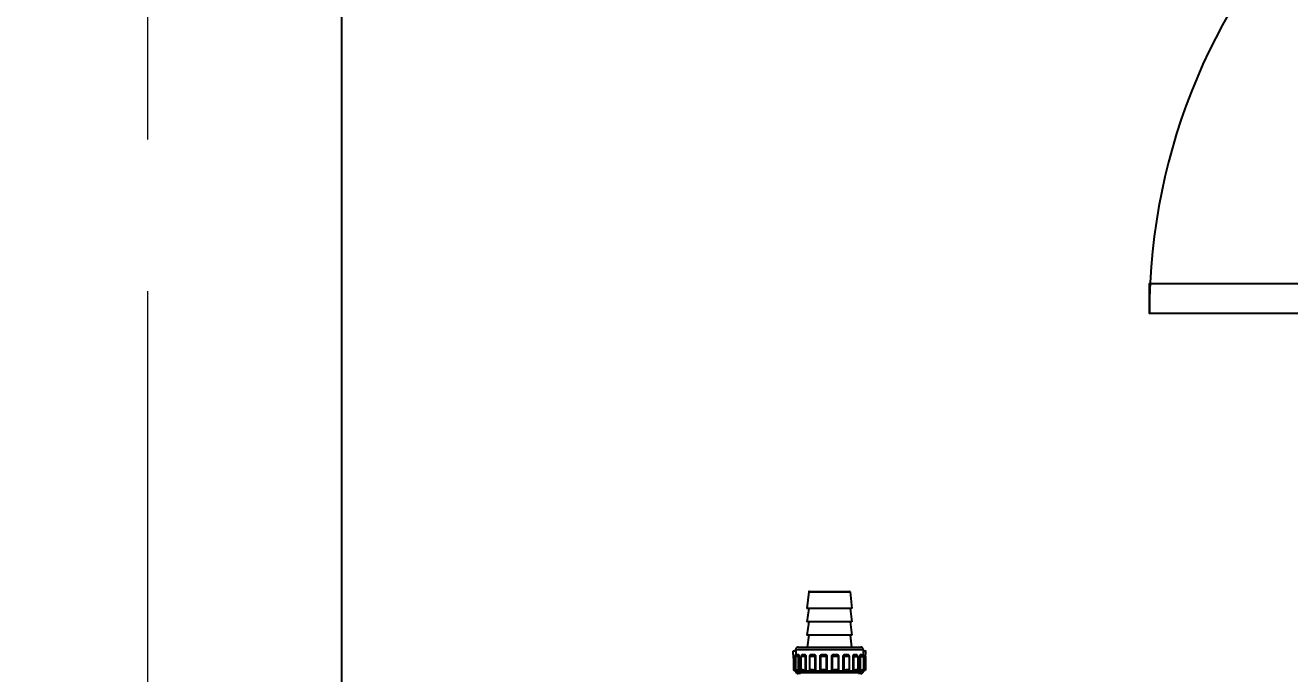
# Model space of a CAD drawing. Header units: millimetres. Extents: x 0 to 8967983, y -224399 to 13801.
# Drawn here: x 53392 to 55476, y -198050 to -196980 of the extents above; entities that cross this region are included whole.
import ezdxf
from ezdxf import colors
from ezdxf.entities.mleader import LeaderData, LeaderLine
from ezdxf.math import Vec2, Vec3

# ---------------------------------------------------------------- set-up
doc = ezdxf.new("R2010")
doc.units = ezdxf.units.MM
doc.header["$LTSCALE"] = 10
doc.linetypes.add('CENTER', pattern=[2, 1.25, -0.25, 0.25, -0.25])
doc.layers.add('013', color=7, linetype='Continuous', lineweight=13)
doc.layers.add('АР_Оси', color=142, linetype='Continuous', lineweight=9)
doc.layers.add('Архитектура', color=251, linetype='Continuous')
doc.layers.get('0').off()
doc.layers.get('0').freeze()
doc.styles.add('ISOCPEUR', font='isocpeur.TTF', dxfattribs={"width": 0.7})
doc.styles.add('ГОСТ 2.304', font='isocpeur.TTF', dxfattribs={"width": 0.7})
doc.dimstyles.new('СПДС', dxfattribs={"dimscale": 100, "dimtxt": 2.5, "dimasz": 1, "dimexe": 1.5, "dimexo": 0, "dimgap": 1, "dimtad": 1, "dimdec": 0, "dimrnd": 5, "dimtxsty": 'ГОСТ 2.304', "dimblk": 'OBLIQUE', "dimcen": 2.5, "dimdle": 1, "dimadec": 0, "dimazin": 2, "dimtfac": 0.75, "dimtdec": 0, "dimtmove": 1, "dimatfit": 3, "dimfxl": 1, "dimtolj": 1, "dimarcsym": 1})

# ---------------------------------------------------------------- blocks, each defined once
blk = doc.blocks.new('_DOTSMALL')
at = {"color": 0, "linetype": 'ByBlock', "const_width": 0.5}
blk.add_lwpolyline([(-0.0625, 0, 1), (0.0625, 0, 1)], format="xyb", close=True, dxfattribs=at)
blk = doc.blocks.new('Поливочный кран1.')
at = {"linetype": 'Continuous'}
for p, q in [((-59.5, -244.5), (-55.1, -241.9)), ((-59.5, -266.7), (-59.5, -244.5)), ((-56.3, -266.7), (-56.3, -244.3)), ((-56.1, -244), (-56.1, -242.7)), ((-55.8, -242.2), (-55.8, -242.4)), ((-55.8, -242.2), (-55.5, -242.2)), ((-55.3, -243.3), (-55.3, -242.3)), ((-55.3, -242.3), (-54.1, -242.3)), ((-55.1, -241.9), (54.9, -241.9)), ((-54.1, -242.3), (-54.1, -242.4)), ((-54.1, -242.3), (-54.1, -242.3)), ((-52.9, -241.9), (-49.9, -240.2)), ((-51.8, -238.3), (-47.9, -238.3)), ((-50.9, -266.7), (-50.9, -242.7)), ((49.7, -240.2), (-49.9, -240.2)), ((-49.9, -266.7), (-49.9, -242.3)), ((-49.9, -242.3), (-46.3, -242.3)), ((-46.9, -266.7), (-46.9, -243.8)), ((-46.3, -242.3), (-46.3, -242.7)), ((-39.6, -266.7), (-39.6, -242.7)), ((-38.4, -266.7), (-38.4, -242.3)), ((-38.4, -242.3), (-33, -242.3)), ((-33, -242.3), (-33, -266.7)), ((-32.5, -242.6), (-32.6, -243)), ((-32.6, -266.7), (-32.6, -243)), ((-23.6, -266.7), (-23.6, -242.7)), ((-22.4, -266.7), (-22.4, -242.3)), ((-22.4, -242.3), (-15.7, -242.3)), ((-15.7, -242.3), (-15.7, -266.7)), ((-14.9, -242.7), (-14.9, -266.7)), ((-4.7, -266.7), (-4.7, -242.7)), ((-3.6, -266.7), (-3.6, -242.3)), ((-3.6, -242.3), (3.5, -242.3)), ((3.5, -242.3), (3.5, -266.7)), ((4.6, -242.7), (4.6, -266.7)), ((14.8, -266.7), (14.8, -242.7)), ((15.6, -266.7), (15.6, -242.3)), ((15.6, -242.3), (22.2, -242.3)), ((22.2, -242.3), (22.2, -266.7)), ((23.5, -242.7), (23.5, -266.7)), ((32.4, -242.6), (32.5, -243)), ((32.5, -266.7), (32.5, -243)), ((32.9, -266.7), (32.9, -242.3)), ((32.9, -242.3), (38.3, -242.3)), ((38.3, -242.3), (38.3, -266.7)), ((39.5, -242.7), (39.5, -266.7)), ((46.2, -242.7), (46.2, -242.3)), ((46.2, -242.3), (49.8, -242.3)), ((46.8, -266.7), (46.8, -243.8)), ((47.8, -238.3), (51.7, -238.3)), ((52.8, -241.9), (49.7, -240.2)), ((49.8, -242.3), (49.8, -266.7)), ((50.8, -242.7), (50.8, -266.7)), ((54, -242.3), (53.9, -242.3)), ((54, -242.4), (54, -242.3)), ((54, -242.3), (55.2, -242.3)), ((59.4, -244.5), (54.9, -241.9)), ((55.2, -242.3), (55.2, -243.3)), ((55.4, -242.2), (55.7, -242.2)), ((55.7, -242.2), (55.7, -242.4)), ((55.9, -242.7), (55.9, -244)), ((56.1, -266.7), (56.1, -244.3)), ((59.4, -266.7), (59.4, -244.5)), ((-59.5, -263.8), (-59.9, -275.1)), ((-49.9, -266.7), (-59.5, -266.7)), ((-56.8, -268), (-58.3, -268)), ((-55.7, -277.9), (-55.7, -269.1)), ((-55.7, -269.1), (-55.6, -269.1)), ((-52.2, -268), (-55.1, -268)), ((-53.3, -269.1), (-51.1, -269.1)), ((-38.4, -266.7), (-46.9, -266.7)), ((-41.3, -268), (-45.7, -268)), ((-44.7, -269.1), (-40.5, -269.1)), ((-33, -266.7), (-22.4, -266.7)), ((-31.9, -267.8), (-31.9, -267.8)), ((-25.5, -268), (-31.3, -268)), ((-30.7, -269.1), (-25, -269.1)), ((-15.7, -266.7), (-3.6, -266.7)), ((-6.6, -268), (-13.2, -268)), ((-12.9, -269.1), (-6.5, -269.1)), ((3.5, -266.7), (15.6, -266.7)), ((6.3, -269.1), (12.8, -269.1)), ((13.1, -268), (6.5, -268)), ((22.2, -266.7), (32.9, -266.7)), ((24.8, -269.1), (30.5, -269.1)), ((31.2, -268), (25.4, -268)), ((31.8, -267.8), (31.8, -267.8)), ((38.3, -266.7), (46.8, -266.7)), ((40.3, -269.1), (44.6, -269.1)), ((45.6, -268), (41.2, -268)), ((49.8, -266.7), (59.4, -266.7)), ((51, -269.1), (53.2, -269.1)), ((54.9, -268), (52.1, -268)), ((55.4, -269.1), (55.5, -269.1)), ((55.5, -277.9), (55.5, -269.1)), ((58.2, -268), (56.6, -268)), ((59.4, -263.8), (59.8, -275.1)), ((-57, -276), (-57, -276.1)), ((-56.8, -276.1), (-57, -276.1)), ((-56.1, -276.3), (-57, -276.1)), ((-55.7, -276.3), (-56.1, -276.3)), ((55.5, -277.9), (-55.7, -277.9)), ((51.5, -281.9), (-51.7, -281.9)), ((-34.1, -301.9), (-36.5, -281.9)), ((33.9, -301.9), (36.4, -281.9)), ((55.9, -276.3), (55.5, -276.3)), ((55.9, -276.3), (56.9, -276.1)), ((56.9, -276.1), (56.6, -276.1)), ((56.9, -276), (56.9, -276.1)), ((-34.1, -323.9), (-37.1, -301.9)), ((-37.1, -301.9), (36.9, -301.9)), ((33.9, -323.9), (36.9, -301.9)), ((-34.1, -345.9), (-37.1, -323.9)), ((-37.1, -323.9), (36.9, -323.9)), ((33.9, -345.9), (36.9, -323.9)), ((-34.2, -372.9), (-37.1, -345.9)), ((-37.1, -345.9), (36.9, -345.9)), ((34.1, -372.9), (36.9, -345.9)), ((34.1, -372.9), (-34.2, -372.9)), ((32.9, -373.9), (-33, -373.9))]:
    blk.add_line(p, q, dxfattribs=at)
for points in [[(-54.5, -268), (-54.4, -268), (-54.1, -268), (-54, -268.1), (-53.9, -268.2), (-53.9, -268.3)], [(53.8, -268.2), (53.7, -268.2), (53.7, -268.2), (53.8, -268.1), (54, -268), (54.3, -268), (54.4, -268)]]:
    blk.add_lwpolyline(points, dxfattribs=at)
for centre, radius, start, end in [((-51.8, -242.3), 4, 90, 178), ((-52.9, -235), 6, 300, 330.0886), ((52.7, -235), 6, 209.9114, 240), ((51.7, -242.3), 4, 2, 90), ((-58.3, -266.7), 1.2, 180, 270), ((-56.9, -269.1), 1.2, 0, 90), ((-56.8, -269.1), 1.2, 359.9465, 89.9464), ((-55.1, -266.7), 1.2, 180, 270), ((-49.8, -267.3), 4.27, 191.2609, 192.9948), ((-50.3, -267.4), 3.78, 193.029, 193.558), ((-45.7, -266.7), 1.2, 180, 270), ((-31.4, -266.7), 1.2, 179.9975, 242.6515), ((31.3, -266.7), 1.2, 297.4197, 0), ((45.5, -268.7), 0.761, 90.1554, 93.5762), ((45.6, -266.7), 1.2, 270, 0), ((54.9, -266.7), 1.2, 270, 0), ((56.6, -269.1), 1.2, 90.0536, 180.0535), ((56.7, -269.1), 1.2, 90, 180), ((58.2, -266.7), 1.2, 270, 0), ((-51.7, -277.9), 4, 180, 270), ((51.5, -277.9), 4, 270, 0), ((-33, -372.7), 1.2, 186.1155, 270), ((32.9, -372.7), 1.2, 270, 353.8845)]:
    blk.add_arc(centre, radius, start, end, dxfattribs=at)
for points, knots in [([(-59.5, -244.5), (-59.5, -244.5), (-59.5, -244.5), (-59.4, -244.5), (-59.4, -244.4), (-59.2, -244.4), (-59.1, -244.3), (-58.9, -244.2), (-58.5, -244), (-58, -243.7), (-57.4, -243.4), (-56.7, -243), (-56.3, -242.8), (-56.1, -242.7)], [0, 0, 0, 0, 0.004823, 0.019188, 0.042898, 0.075729, 0.117286, 0.167108, 0.289566, 0.438599, 0.609644, 0.798298, 1, 1, 1, 1]), ([(-54.4, -242.7), (-54.7, -242.8), (-55.2, -243.2), (-55.7, -243.6), (-56, -243.9), (-56.1, -244), (-56.2, -244.2), (-56.3, -244.3), (-56.3, -244.3)], [0, 0, 0, 0, 0.365181, 0.662189, 0.780207, 0.875854, 0.948535, 1, 1, 1, 1]), ([(-56.3, -244.3), (-56.3, -244.4), (-56.2, -244.4), (-56.1, -244.5), (-56, -244.5), (-55.8, -244.5), (-55.6, -244.5), (-55.3, -244.4), (-55, -244.3), (-54.5, -244.2), (-53.7, -243.9), (-52.8, -243.6), (-51.9, -243.1), (-51.2, -242.8), (-50.9, -242.7)], [0, 0, 0, 0, 0.015376, 0.032589, 0.056496, 0.088942, 0.130382, 0.180579, 0.239047, 0.305041, 0.456195, 0.626859, 0.810253, 1, 1, 1, 1]), ([(-55.3, -242.3), (-55.3, -242.3), (-55.4, -242.3), (-55.4, -242.3), (-55.5, -242.4), (-55.6, -242.4), (-55.7, -242.5), (-55.8, -242.5), (-56, -242.6), (-56.1, -242.7)], [0, 0, 0, 0, 0.037762, 0.106407, 0.203988, 0.327059, 0.47192, 0.634849, 1, 1, 1, 1]), ([(-54.2, -242.5), (-54.2, -242.5), (-54.3, -242.6), (-54.4, -242.6), (-54.4, -242.7)], [0, 0, 0, 0, 0.225052, 1, 1, 1, 1]), ([(-54.1, -242.4), (-54.1, -242.4), (-54.2, -242.4), (-54.2, -242.5), (-54.2, -242.5)], [0, 0, 0, 0, 0.205735, 1, 1, 1, 1]), ([(-54.1, -242.3), (-54.1, -242.3), (-54.1, -242.4), (-54.1, -242.4), (-54.1, -242.4)], [0, 0, 0, 0, 0.373212, 1, 1, 1, 1]), ([(-49.9, -242.3), (-49.9, -242.3), (-50.1, -242.3), (-50.3, -242.4), (-50.6, -242.5), (-50.8, -242.6), (-50.9, -242.7)], [0, 0, 0, 0, 0.174203, 0.413963, 0.696673, 1, 1, 1, 1]), ([(-46.3, -242.7), (-46.4, -242.8), (-46.5, -243), (-46.7, -243.3), (-46.9, -243.6), (-46.9, -243.7), (-46.9, -243.8)], [0, 0, 0, 0, 0.311958, 0.582075, 0.809832, 1, 1, 1, 1]), ([(-46.9, -243.8), (-46.9, -243.9), (-46.9, -244), (-46.8, -244.2), (-46.6, -244.4), (-46.3, -244.5), (-45.9, -244.5), (-45.5, -244.5), (-45, -244.5), (-44.3, -244.4), (-43.3, -244.2), (-42.1, -243.8), (-40.8, -243.3), (-40, -242.9), (-39.6, -242.7)], [0, 0, 0, 0, 0.026388, 0.052621, 0.082512, 0.118805, 0.162929, 0.21523, 0.27544, 0.342764, 0.494369, 0.66039, 0.831496, 1, 1, 1, 1]), ([(-46.3, -242.3), (-46.3, -242.3), (-46.3, -242.3), (-46.2, -242.3), (-46.2, -242.4), (-46.1, -242.4), (-46.1, -242.4)], [0, 0, 0, 0, 0.338666, 0.598343, 0.802564, 1, 1, 1, 1]), ([(-46.1, -242.4), (-46.1, -242.5), (-46.2, -242.5), (-46.2, -242.6), (-46.3, -242.7)], [0, 0, 0, 0, 0.411401, 1, 1, 1, 1]), ([(-38.4, -242.3), (-38.5, -242.3), (-38.7, -242.3), (-39.1, -242.4), (-39.4, -242.6), (-39.6, -242.7)], [0, 0, 0, 0, 0.217505, 0.469775, 1, 1, 1, 1]), ([(-33, -242.3), (-32.9, -242.3), (-32.8, -242.3), (-32.7, -242.4), (-32.6, -242.5), (-32.5, -242.5), (-32.5, -242.6)], [0, 0, 0, 0, 0.338605, 0.60334, 0.810323, 1, 1, 1, 1]), ([(-32.6, -243), (-32.6, -243.1), (-32.6, -243.4), (-32.4, -243.7), (-32.1, -244), (-31.8, -244.2), (-31.3, -244.4), (-30.7, -244.5), (-30.1, -244.5), (-29.1, -244.5), (-27.9, -244.4), (-26.3, -244), (-24.9, -243.4), (-24, -242.9), (-23.6, -242.7)], [0, 0, 0, 0, 0.033659, 0.067394, 0.104034, 0.145997, 0.194811, 0.251089, 0.314672, 0.384696, 0.538417, 0.699526, 0.856126, 1, 1, 1, 1]), ([(-22.4, -242.3), (-22.6, -242.3), (-23, -242.4), (-23.4, -242.5), (-23.6, -242.7)], [0, 0, 0, 0, 0.513365, 1, 1, 1, 1]), ([(-15.7, -242.3), (-15.6, -242.3), (-15.4, -242.3), (-15.2, -242.4), (-15, -242.5), (-14.9, -242.6), (-14.9, -242.7)], [0, 0, 0, 0, 0.320334, 0.530672, 0.711944, 1, 1, 1, 1]), ([(-14.9, -242.7), (-14.8, -242.8), (-14.7, -243.1), (-14.3, -243.4), (-13.9, -243.7), (-13.1, -244.1), (-11.9, -244.4), (-10.4, -244.6), (-8.7, -244.4), (-7.1, -244.1), (-5.7, -243.5), (-5, -242.9), (-4.7, -242.7)], [0, 0, 0, 0, 0.039253, 0.0822, 0.13014, 0.183946, 0.309599, 0.455055, 0.608625, 0.756472, 0.88836, 1, 1, 1, 1]), ([(-3.6, -242.3), (-3.8, -242.3), (-4.2, -242.4), (-4.6, -242.5), (-4.7, -242.7)], [0, 0, 0, 0, 0.554873, 1, 1, 1, 1]), ([(3.5, -242.3), (3.7, -242.3), (4.1, -242.4), (4.4, -242.5), (4.6, -242.7)], [0, 0, 0, 0, 0.554873, 1, 1, 1, 1]), ([(4.6, -242.7), (4.9, -242.9), (5.6, -243.5), (7, -244.1), (8.6, -244.4), (10.2, -244.6), (11.8, -244.4), (13, -244.1), (13.8, -243.7), (14.2, -243.4), (14.5, -243.1), (14.7, -242.8), (14.8, -242.7)], [0, 0, 0, 0, 0.111651, 0.24357, 0.391454, 0.545035, 0.690472, 0.816088, 0.869881, 0.917809, 0.960748, 1, 1, 1, 1]), ([(15.6, -242.3), (15.5, -242.3), (15.3, -242.3), (15.1, -242.4), (14.9, -242.5), (14.8, -242.6), (14.8, -242.7)], [0, 0, 0, 0, 0.320334, 0.530672, 0.711944, 1, 1, 1, 1]), ([(22.2, -242.3), (22.5, -242.3), (22.9, -242.4), (23.3, -242.5), (23.5, -242.7)], [0, 0, 0, 0, 0.513365, 1, 1, 1, 1]), ([(23.5, -242.7), (23.9, -242.9), (24.7, -243.4), (26.2, -244), (27.7, -244.4), (29, -244.5), (30, -244.5), (30.6, -244.5), (31.2, -244.4), (31.6, -244.2), (32, -244), (32.3, -243.7), (32.4, -243.4), (32.5, -243.1), (32.5, -243)], [0, 0, 0, 0, 0.143868, 0.300478, 0.461602, 0.615325, 0.685351, 0.748929, 0.805205, 0.854022, 0.895983, 0.932627, 0.966355, 1, 1, 1, 1]), ([(32.9, -242.3), (32.8, -242.3), (32.7, -242.3), (32.5, -242.4), (32.4, -242.5), (32.4, -242.5), (32.4, -242.6)], [0, 0, 0, 0, 0.338605, 0.60334, 0.810323, 1, 1, 1, 1]), ([(38.3, -242.3), (38.4, -242.3), (38.6, -242.3), (39, -242.4), (39.3, -242.6), (39.5, -242.7)], [0, 0, 0, 0, 0.217505, 0.469775, 1, 1, 1, 1]), ([(39.5, -242.7), (39.9, -242.9), (40.7, -243.3), (42, -243.8), (43.2, -244.2), (44.3, -244.4), (45.2, -244.5), (45.8, -244.5), (46.2, -244.5), (46.4, -244.4), (46.6, -244.2), (46.8, -244), (46.8, -243.9), (46.8, -243.8)], [0, 0, 0, 0, 0.168531, 0.339691, 0.505754, 0.657387, 0.784828, 0.837119, 0.881227, 0.917505, 0.947384, 0.973611, 1, 1, 1, 1]), ([(46.2, -242.3), (46.2, -242.3), (46.1, -242.3), (46.1, -242.3), (46, -242.4), (46, -242.4), (46, -242.4)], [0, 0, 0, 0, 0.338666, 0.598343, 0.802564, 1, 1, 1, 1]), ([(46, -242.4), (46, -242.5), (46.1, -242.5), (46.1, -242.6), (46.2, -242.7)], [0, 0, 0, 0, 0.411401, 1, 1, 1, 1]), ([(46.8, -243.8), (46.8, -243.7), (46.8, -243.6), (46.6, -243.3), (46.4, -243), (46.3, -242.8), (46.2, -242.7)], [0, 0, 0, 0, 0.190169, 0.417913, 0.688028, 1, 1, 1, 1]), ([(49.8, -242.3), (49.8, -242.3), (50, -242.3), (50.2, -242.4), (50.5, -242.5), (50.7, -242.6), (50.8, -242.7)], [0, 0, 0, 0, 0.174203, 0.413963, 0.696673, 1, 1, 1, 1]), ([(50.8, -242.7), (51.1, -242.8), (51.8, -243.1), (52.7, -243.6), (53.6, -243.9), (54.3, -244.2), (54.8, -244.3), (55.2, -244.4), (55.5, -244.5), (55.7, -244.5), (55.9, -244.5), (56, -244.5), (56.1, -244.4), (56.1, -244.4), (56.1, -244.3)], [0, 0, 0, 0, 0.189778, 0.373226, 0.543929, 0.695106, 0.761094, 0.819553, 0.869731, 0.911133, 0.943558, 0.967422, 0.984619, 1, 1, 1, 1]), ([(53.9, -242.3), (53.9, -242.3), (53.9, -242.4), (54, -242.4), (54, -242.4)], [0, 0, 0, 0, 0.373212, 1, 1, 1, 1]), ([(54, -242.4), (54, -242.4), (54, -242.4), (54.1, -242.5), (54.1, -242.5)], [0, 0, 0, 0, 0.205735, 1, 1, 1, 1]), ([(54.1, -242.5), (54.1, -242.5), (54.2, -242.6), (54.3, -242.6), (54.3, -242.7)], [0, 0, 0, 0, 0.225052, 1, 1, 1, 1]), ([(56.1, -244.3), (56.1, -244.3), (56.1, -244.2), (56, -244), (55.8, -243.9), (55.5, -243.6), (55, -243.2), (54.6, -242.8), (54.3, -242.7)], [0, 0, 0, 0, 0.051521, 0.124242, 0.219926, 0.337947, 0.63489, 1, 1, 1, 1]), ([(55.2, -242.3), (55.2, -242.3), (55.2, -242.3), (55.3, -242.3), (55.4, -242.4), (55.4, -242.4), (55.6, -242.5), (55.7, -242.5), (55.8, -242.6), (55.9, -242.7)], [0, 0, 0, 0, 0.037762, 0.106407, 0.203988, 0.327059, 0.47192, 0.634849, 1, 1, 1, 1]), ([(55.9, -242.7), (56.4, -242.9), (57, -243.3), (57.8, -243.7), (58.4, -244), (58.8, -244.2), (59.1, -244.3), (59.2, -244.4), (59.3, -244.5), (59.4, -244.5), (59.4, -244.5)], [0, 0, 0, 0, 0.390355, 0.561424, 0.710464, 0.832931, 0.924296, 0.95713, 0.980838, 1, 1, 1, 1]), ([(-56.7, -267.9), (-56.6, -267.9), (-56.5, -267.9), (-56.3, -267.8), (-56.2, -267.6), (-56.1, -267.4), (-56.1, -267.3)], [0, 0, 0, 0, 0.183207, 0.390358, 0.652602, 1, 1, 1, 1]), ([(-55.6, -269.1), (-55.6, -269.1), (-55.5, -269.1), (-55.5, -269.1), (-55.5, -269), (-55.4, -268.8), (-55.4, -268.4), (-55.4, -268.1), (-55.4, -267.9)], [0, 0, 0, 0, 0.022118, 0.067212, 0.141432, 0.247633, 0.560328, 1, 1, 1, 1]), ([(-53.3, -269.1), (-53.3, -269), (-53.4, -268.7), (-53.7, -268.3), (-54, -268), (-54.3, -268), (-54.5, -268)], [0, 0, 0, 0, 0.25488, 0.506937, 0.754923, 1, 1, 1, 1]), ([(-53.9, -268.3), (-53.9, -268.4), (-53.9, -268.5), (-53.8, -268.7), (-53.7, -268.9), (-53.6, -269), (-53.5, -269.1), (-53.4, -269.1), (-53.3, -269.1)], [0, 0, 0, 0, 0.193827, 0.364617, 0.578033, 0.745822, 0.880384, 1, 1, 1, 1]), ([(-52.2, -268), (-52.1, -268), (-51.8, -267.9), (-51.3, -267.7), (-51, -267.3), (-50.9, -267), (-50.9, -266.7)], [0, 0, 0, 0, 0.215881, 0.438952, 0.693967, 1, 1, 1, 1]), ([(-51.1, -269.1), (-51.1, -269), (-51.1, -268.7), (-51.4, -268.3), (-51.8, -268), (-52.1, -268), (-52.2, -268)], [0, 0, 0, 0, 0.259806, 0.51398, 0.759968, 1, 1, 1, 1]), ([(-51.1, -269.1), (-51, -269.1), (-50.9, -269.1), (-50.7, -269), (-50.5, -268.8), (-50.3, -268.5), (-50.1, -268.2), (-49.9, -267.6), (-49.9, -267.1), (-49.9, -266.7)], [0, 0, 0, 0, 0.072521, 0.153037, 0.248153, 0.362531, 0.497889, 0.652673, 1, 1, 1, 1]), ([(-46.2, -267.8), (-46.2, -267.9), (-46.1, -268), (-46.1, -268), (-46.1, -268.1)], [0, 0, 0, 0, 0.255222, 1, 1, 1, 1]), ([(-46.1, -268.1), (-46, -268.3), (-45.8, -268.6), (-45.5, -268.9), (-45.1, -269.1), (-44.8, -269.1), (-44.7, -269.1)], [0, 0, 0, 0, 0.295772, 0.552087, 0.781099, 1, 1, 1, 1]), ([(-44.7, -269.1), (-44.7, -269), (-44.7, -268.7), (-44.9, -268.3), (-45.3, -268), (-45.5, -268), (-45.7, -268)], [0, 0, 0, 0, 0.274618, 0.535529, 0.775696, 1, 1, 1, 1]), ([(-41.3, -268), (-41.2, -268), (-40.8, -267.9), (-40.3, -267.8), (-40, -267.6), (-39.8, -267.3), (-39.7, -267.1), (-39.6, -266.9), (-39.6, -266.7)], [0, 0, 0, 0, 0.24042, 0.481774, 0.605355, 0.732636, 0.864539, 1, 1, 1, 1]), ([(-40.5, -269.1), (-40.5, -269), (-40.5, -268.7), (-40.7, -268.3), (-41, -268), (-41.2, -268), (-41.3, -268)], [0, 0, 0, 0, 0.285163, 0.551142, 0.787348, 1, 1, 1, 1]), ([(-40.5, -269.1), (-40.2, -269.1), (-39.7, -269.1), (-39, -268.6), (-38.5, -267.7), (-38.4, -267.1), (-38.4, -266.7)], [0, 0, 0, 0, 0.209302, 0.440213, 0.706307, 1, 1, 1, 1]), ([(-33, -266.7), (-33, -267.1), (-32.9, -267.8), (-32.4, -268.5), (-31.9, -268.8), (-31.4, -269.1), (-30.9, -269.1), (-30.7, -269.1)], [0, 0, 0, 0, 0.273515, 0.529677, 0.650989, 0.768872, 1, 1, 1, 1]), ([(-31.9, -267.8), (-31.8, -267.9), (-31.6, -267.9), (-31.4, -268), (-31.3, -268)], [0, 0, 0, 0, 0.509452, 1, 1, 1, 1]), ([(-30.7, -269.1), (-30.7, -269), (-30.7, -268.7), (-30.8, -268.4), (-30.9, -268.2), (-31.1, -268), (-31.2, -268), (-31.3, -268), (-31.3, -268)], [0, 0, 0, 0, 0.31049, 0.589275, 0.709967, 0.817004, 0.912208, 1, 1, 1, 1]), ([(-25.5, -268), (-25.3, -268), (-24.9, -267.9), (-24.4, -267.8), (-24, -267.6), (-23.8, -267.3), (-23.6, -267.1), (-23.6, -266.9), (-23.6, -266.7)], [0, 0, 0, 0, 0.24949, 0.498423, 0.623309, 0.748512, 0.874088, 1, 1, 1, 1]), ([(-25, -269.1), (-25, -269), (-25, -268.7), (-25.1, -268.4), (-25.2, -268.2), (-25.3, -268), (-25.4, -268), (-25.5, -268), (-25.5, -268)], [0, 0, 0, 0, 0.326693, 0.61465, 0.735054, 0.83765, 0.92405, 1, 1, 1, 1]), ([(-25, -269.1), (-24.7, -269.1), (-24, -269.1), (-23.1, -268.6), (-22.5, -267.8), (-22.4, -267.1), (-22.4, -266.7)], [0, 0, 0, 0, 0.238259, 0.482864, 0.737471, 1, 1, 1, 1]), ([(-15.7, -266.7), (-15.7, -266.9), (-15.7, -267.3), (-15.5, -267.8), (-15.2, -268.2), (-14.7, -268.7), (-13.9, -269.1), (-13.3, -269.1), (-12.9, -269.1)], [0, 0, 0, 0, 0.127516, 0.254516, 0.380616, 0.505778, 0.752966, 1, 1, 1, 1]), ([(-14.9, -266.7), (-14.9, -266.9), (-14.8, -267.1), (-14.7, -267.3), (-14.5, -267.6), (-14.2, -267.8), (-13.8, -267.9), (-13.4, -268), (-13.2, -268)], [0, 0, 0, 0, 0.137862, 0.272104, 0.40131, 0.525874, 0.765168, 1, 1, 1, 1]), ([(-12.9, -269.1), (-12.9, -269), (-12.9, -268.8), (-13, -268.5), (-13, -268.3), (-13.1, -268.2), (-13.1, -268), (-13.2, -268), (-13.2, -268)], [0, 0, 0, 0, 0.361996, 0.526677, 0.672364, 0.794389, 0.889626, 1, 1, 1, 1]), ([(-6.6, -268), (-6.4, -268), (-6, -267.9), (-5.5, -267.8), (-5.1, -267.6), (-4.9, -267.3), (-4.7, -267.1), (-4.7, -266.9), (-4.7, -266.7)], [0, 0, 0, 0, 0.247761, 0.496051, 0.62124, 0.74704, 0.873354, 1, 1, 1, 1]), ([(-6.5, -269.1), (-6.5, -269), (-6.5, -268.8), (-6.5, -268.5), (-6.5, -268.3), (-6.5, -268.2), (-6.5, -268.1), (-6.6, -268), (-6.6, -268), (-6.6, -268)], [0, 0, 0, 0, 0.375749, 0.545848, 0.695194, 0.818388, 0.911261, 0.970976, 1, 1, 1, 1]), ([(-6.5, -269.1), (-6.1, -269.1), (-5.4, -269.1), (-4.6, -268.7), (-4.1, -268.2), (-3.8, -267.8), (-3.6, -267.3), (-3.6, -266.9), (-3.6, -266.7)], [0, 0, 0, 0, 0.248861, 0.497993, 0.623382, 0.748867, 0.874444, 1, 1, 1, 1]), ([(3.5, -266.7), (3.5, -266.9), (3.5, -267.3), (3.7, -267.8), (4, -268.2), (4.5, -268.7), (5.3, -269.1), (6, -269.1), (6.3, -269.1)], [0, 0, 0, 0, 0.125535, 0.251073, 0.376546, 0.501927, 0.751099, 1, 1, 1, 1]), ([(4.6, -266.7), (4.6, -266.9), (4.6, -267.1), (4.8, -267.3), (5, -267.6), (5.3, -267.8), (5.9, -267.9), (6.3, -268), (6.5, -268)], [0, 0, 0, 0, 0.1266, 0.252865, 0.378657, 0.503866, 0.752202, 1, 1, 1, 1]), ([(6.3, -269.1), (6.3, -269), (6.3, -268.8), (6.4, -268.5), (6.4, -268.3), (6.4, -268.2), (6.4, -268.1), (6.4, -268), (6.5, -268), (6.5, -268)], [0, 0, 0, 0, 0.375749, 0.545848, 0.695194, 0.818388, 0.911261, 0.970976, 1, 1, 1, 1]), ([(12.8, -269.1), (13.1, -269.1), (13.8, -269.1), (14.6, -268.7), (15.1, -268.2), (15.4, -267.8), (15.6, -267.3), (15.6, -266.9), (15.6, -266.7)], [0, 0, 0, 0, 0.246989, 0.494132, 0.619303, 0.745416, 0.872462, 1, 1, 1, 1]), ([(12.8, -269.1), (12.8, -269), (12.8, -268.8), (12.9, -268.5), (12.9, -268.3), (12.9, -268.2), (13, -268), (13, -268), (13.1, -268)], [0, 0, 0, 0, 0.361996, 0.526677, 0.672364, 0.794389, 0.889626, 1, 1, 1, 1]), ([(13.1, -268), (13.3, -268), (13.6, -267.9), (14.1, -267.8), (14.4, -267.6), (14.6, -267.3), (14.7, -267.1), (14.8, -266.9), (14.8, -266.7)], [0, 0, 0, 0, 0.234794, 0.474037, 0.598572, 0.727781, 0.862085, 1, 1, 1, 1]), ([(22.2, -266.7), (22.2, -267.1), (22.4, -267.8), (23, -268.6), (23.9, -269.1), (24.5, -269.1), (24.8, -269.1)], [0, 0, 0, 0, 0.26248, 0.517061, 0.761706, 1, 1, 1, 1]), ([(23.5, -266.7), (23.5, -266.9), (23.5, -267.1), (23.6, -267.3), (23.9, -267.6), (24.2, -267.8), (24.8, -267.9), (25.2, -268), (25.4, -268)], [0, 0, 0, 0, 0.125875, 0.251413, 0.3766, 0.501505, 0.750476, 1, 1, 1, 1]), ([(24.8, -269.1), (24.8, -269), (24.9, -268.7), (25, -268.4), (25.1, -268.2), (25.2, -268), (25.3, -268), (25.3, -268), (25.4, -268)], [0, 0, 0, 0, 0.326693, 0.61465, 0.735054, 0.83765, 0.92405, 1, 1, 1, 1]), ([(30.5, -269.1), (30.8, -269.1), (31.3, -269.1), (31.8, -268.8), (32.3, -268.5), (32.8, -267.8), (32.9, -267.1), (32.9, -266.7)], [0, 0, 0, 0, 0.23108, 0.348931, 0.470218, 0.726404, 1, 1, 1, 1]), ([(30.5, -269.1), (30.5, -269), (30.6, -268.8), (30.7, -268.4), (30.8, -268.2), (31, -268), (31, -268)], [0, 0, 0, 0, 0.296212, 0.570929, 0.806933, 1, 1, 1, 1]), ([(31, -268), (31, -268), (31.1, -268), (31.2, -268), (31.2, -268)], [0, 0, 0, 0, 0.258699, 1, 1, 1, 1]), ([(31.2, -268), (31.3, -268), (31.5, -267.9), (31.7, -267.9), (31.8, -267.8)], [0, 0, 0, 0, 0.490555, 1, 1, 1, 1]), ([(38.3, -266.7), (38.3, -267.1), (38.4, -267.7), (38.9, -268.6), (39.6, -269.1), (40.1, -269.1), (40.3, -269.1)], [0, 0, 0, 0, 0.29364, 0.559712, 0.790666, 1, 1, 1, 1]), ([(39.5, -266.7), (39.5, -266.9), (39.5, -267.1), (39.7, -267.3), (39.9, -267.6), (40.2, -267.8), (40.7, -267.9), (41, -268), (41.2, -268)], [0, 0, 0, 0, 0.135421, 0.267285, 0.394555, 0.518157, 0.759547, 1, 1, 1, 1]), ([(40.3, -269.1), (40.3, -269), (40.4, -268.7), (40.6, -268.3), (40.9, -268), (41.1, -268), (41.2, -268)], [0, 0, 0, 0, 0.285163, 0.551142, 0.787348, 1, 1, 1, 1]), ([(44.6, -269.1), (44.6, -268.9), (44.6, -268.6), (44.9, -268.2), (45.1, -268.1), (45.2, -268)], [0, 0, 0, 0, 0.523305, 0.76921, 1, 1, 1, 1]), ([(44.6, -269.1), (44.7, -269.1), (45, -269.1), (45.4, -268.9), (45.7, -268.6), (45.9, -268.3), (46, -268.1)], [0, 0, 0, 0, 0.219227, 0.448412, 0.704575, 1, 1, 1, 1]), ([(45.2, -268), (45.2, -268), (45.3, -268), (45.4, -268), (45.5, -268)], [0, 0, 0, 0, 0.255042, 1, 1, 1, 1]), ([(46, -268.1), (46, -268.1), (46, -268), (46, -267.9), (46.1, -267.8)], [0, 0, 0, 0, 0.244541, 1, 1, 1, 1]), ([(49.8, -266.7), (49.8, -267.1), (49.8, -267.6), (50, -268.2), (50.1, -268.5), (50.3, -268.8), (50.5, -269), (50.8, -269.1), (50.9, -269.1), (51, -269.1)], [0, 0, 0, 0, 0.347258, 0.502039, 0.637386, 0.751793, 0.846936, 0.927468, 1, 1, 1, 1]), ([(50.8, -266.7), (50.8, -267), (50.9, -267.3), (51.2, -267.7), (51.6, -267.9), (51.9, -268), (52.1, -268)], [0, 0, 0, 0, 0.305937, 0.560975, 0.784084, 1, 1, 1, 1]), ([(51, -269.1), (51, -269), (51, -268.7), (51.3, -268.3), (51.6, -268), (51.9, -268), (52.1, -268)], [0, 0, 0, 0, 0.259806, 0.51398, 0.759968, 1, 1, 1, 1]), ([(53.2, -269.1), (53.2, -269), (53.3, -268.7), (53.5, -268.3), (53.9, -268), (54.2, -268), (54.4, -268)], [0, 0, 0, 0, 0.254882, 0.50694, 0.754925, 1, 1, 1, 1]), ([(53.2, -269.1), (53.3, -269.1), (53.4, -269.1), (53.6, -269), (53.7, -268.7), (53.8, -268.5), (53.8, -268.4)], [0, 0, 0, 0, 0.166214, 0.36757, 0.639675, 1, 1, 1, 1]), ([(53.8, -268.4), (53.8, -268.4), (53.8, -268.3), (53.8, -268.2), (53.8, -268.1)], [0, 0, 0, 0, 0.239095, 1, 1, 1, 1]), ([(55.2, -267.9), (55.2, -268.1), (55.3, -268.4), (55.3, -268.8), (55.4, -269), (55.4, -269.1), (55.4, -269.1), (55.4, -269.1), (55.4, -269.1)], [0, 0, 0, 0, 0.439813, 0.752463, 0.858593, 0.932777, 0.977862, 1, 1, 1, 1]), ([(56, -267.3), (56, -267.4), (56.1, -267.6), (56.3, -267.8), (56.4, -267.9), (56.6, -268), (56.6, -268)], [0, 0, 0, 0, 0.354813, 0.611053, 0.813699, 1, 1, 1, 1]), ([(-56.8, -276.1), (-57, -276), (-57.4, -275.9), (-58, -275.8), (-58.5, -275.6), (-59, -275.5), (-59.3, -275.4), (-59.6, -275.3), (-59.7, -275.2), (-59.8, -275.2), (-59.8, -275.2), (-59.9, -275.1), (-59.9, -275.1), (-59.9, -275.1)], [0, 0, 0, 0, 0.207436, 0.398865, 0.569721, 0.716218, 0.834888, 0.882838, 0.922805, 0.954526, 0.977862, 0.99282, 1, 1, 1, 1]), ([(-59.9, -275.1), (-59.9, -275.1), (-59.9, -275.1), (-59.9, -275.1), (-59.8, -275.1), (-59.7, -275.1), (-59.6, -275.1), (-59.4, -275.1), (-59.1, -275.2), (-58.6, -275.3), (-58, -275.4), (-57.3, -275.6), (-56.5, -275.7), (-55.9, -275.9), (-55.7, -275.9)], [0, 0, 0, 0, 0.005761, 0.011622, 0.019713, 0.042703, 0.074684, 0.115447, 0.164657, 0.286635, 0.436455, 0.609079, 0.798857, 1, 1, 1, 1]), ([(55.5, -275.9), (55.8, -275.9), (56.4, -275.7), (57.2, -275.6), (57.9, -275.4), (58.5, -275.3), (59, -275.2), (59.3, -275.1), (59.5, -275.1), (59.6, -275.1), (59.7, -275.1), (59.7, -275.1), (59.8, -275.1), (59.8, -275.1), (59.8, -275.1)], [0, 0, 0, 0, 0.201143, 0.390921, 0.563545, 0.713366, 0.835343, 0.884554, 0.925316, 0.957297, 0.980287, 0.988379, 0.994239, 1, 1, 1, 1]), ([(59.8, -275.1), (59.8, -275.1), (59.8, -275.1), (59.7, -275.2), (59.6, -275.2), (59.6, -275.2), (59.4, -275.3), (59.2, -275.4), (58.9, -275.5), (58.4, -275.6), (57.9, -275.8), (57.3, -275.9), (56.9, -276), (56.6, -276.1)], [0, 0, 0, 0, 0.00718, 0.022138, 0.045474, 0.077196, 0.117162, 0.165112, 0.283783, 0.43028, 0.601135, 0.792565, 1, 1, 1, 1])]:
    blk.add_open_spline(points, degree=3, knots=knots, dxfattribs=at)
blk.add_open_spline([(-56.8, -268), (-56.7, -268), (-56.7, -267.9), (-56.7, -267.9)], degree=3, dxfattribs=at)
blk = doc.blocks.new('_Oblique')
at = {"color": 0, "linetype": 'ByBlock', "lineweight": -2}
blk.add_line((-0.5, -0.5), (0.5, 0.5), dxfattribs=at)
blk = doc.blocks.new('*D523')
at = {"layer": '013', "color": 0, "linetype": 'ByBlock', "lineweight": -2, "transparency": 16777216}
for p, q in [((47977.1, -6030.5), (47977.1, -6735.6)), ((47015.2, -6130.5), (47015.2, -6735.6)), ((48077.1, -6585.6), (46915.2, -6585.6)), ((69773.4, -206645.8), (69773.4, -207945.8)), ((70483.9, -206745.8), (69623.4, -206745.8)), ((70362, -207845.8), (69623.4, -207845.8))]:
    blk.add_line(p, q, dxfattribs=at)
at = {"layer": 'Defpoints', "color": 0, "linetype": 'ByBlock', "transparency": 16777216}
for p in [(47977.1, -6030.5), (47015.2, -6130.5), (47015.2, -6585.6), (70483.9, -206745.8), (69773.4, -207845.8), (70362, -207845.8)]:
    blk.add_point(p, dxfattribs=at)
at = {"layer": '013', "color": 0, "linetype": 'ByBlock', "lineweight": -2, "transparency": 16777216, "xscale": 100, "yscale": 100, "zscale": 100}
for p, rotation in [((47015.2, -6585.6), 180), ((69773.4, -206745.8), 90), ((69773.4, -207845.8), 270)]:
    blk.add_blockref('_Oblique', p, dxfattribs=dict(at, rotation=rotation))
blk.add_blockref('_Oblique', (47977.1, -6585.6), dxfattribs=at)
at = {"layer": '013', "color": 0, "linetype": 'ByBlock', "transparency": 16777216, "insert": (47496.2, -6360.6), "char_height": 250, "attachment_point": 5, "style": 'ГОСТ 2.304'}
blk.add_mtext('\\A1;960', dxfattribs=at)
at = {"layer": '013', "color": 0, "linetype": 'ByBlock', "transparency": 16777216, "insert": (69548.4, -207295.8), "char_height": 250, "attachment_point": 5, "rotation": 90, "style": 'ГОСТ 2.304'}
blk.add_mtext('\\A1;1100', dxfattribs=at)
blk = doc.blocks.new('*D524')
at = {"layer": '013', "color": 0, "linetype": 'ByBlock', "lineweight": -2, "transparency": 16777216}
for p, q in [((49025.2, -5880.5), (49025.2, -5780.5)), ((48615.2, -5880.5), (49175.2, -5880.5)), ((49025.2, -5880.5), (49025.2, -6030.5)), ((49025.2, -5880.5), (49025.2, -6030.5)), ((48492.4, -6030.5), (49175.2, -6030.5)), ((49025.2, -6030.5), (49025.2, -6130.5)), ((49025.2, -6728.6), (49025.2, -6030.5)), ((70806.5, -197915.9), (70806.5, -197815.9)), ((71073.3, -197915.9), (70656.5, -197915.9)), ((70806.5, -197965.9), (70806.5, -197915.9)), ((70806.5, -197965.9), (70806.5, -197915.9)), ((70806.5, -197940.9), (70271.1, -198142.2)), ((71121.1, -197965.9), (70656.5, -197965.9)), ((70806.5, -197965.9), (70806.5, -198065.9)), ((70271.1, -198142.2), (70271.1, -198552.2))]:
    blk.add_line(p, q, dxfattribs=at)
at = {"layer": 'Defpoints', "color": 0, "linetype": 'ByBlock', "transparency": 16777216}
for p in [(48615.2, -5880.5), (48492.4, -6030.5), (49025.2, -6030.5), (70806.5, -197915.9), (71073.3, -197915.9), (71121.1, -197965.9)]:
    blk.add_point(p, dxfattribs=at)
at = {"layer": '013', "color": 0, "linetype": 'ByBlock', "lineweight": -2, "transparency": 16777216, "xscale": 100, "yscale": 100, "zscale": 100}
for p, rotation in [((49025.2, -5880.5), 270), ((49025.2, -6030.5), 90), ((70806.5, -197915.9), 270), ((70806.5, -197965.9), 90)]:
    blk.add_blockref('_Oblique', p, dxfattribs=dict(at, rotation=rotation))
at = {"layer": '013', "color": 0, "linetype": 'ByBlock', "transparency": 16777216, "char_height": 250, "attachment_point": 5, "rotation": 90, "style": 'ГОСТ 2.304'}
for s, insert in [('\\A1;150', (48800.2, -6479.8)), ('\\A1;50', (70046.1, -198347.2))]:
    blk.add_mtext(s, dxfattribs=dict(at, insert=insert))

msp = doc.modelspace()

# ---------------------------------------------------------------- linework, layer by layer
at = {"layer": 'АР_Оси', "linetype": 'CENTER', "ltscale": 100}
msp.add_line((53593.5, -165418.4), (53593.5, -218985.3), dxfattribs=at)
at = {"layer": 'Архитектура', "lineweight": 25, "transparency": 33554684}
msp.add_lwpolyline([(53913.3, -196406.2), (53913.3, -198106.2)], dxfattribs=at)
msp.add_lwpolyline([(56245, -197455.5), (55245, -197455.5), (55245, -197405.6), (56245, -197405.6)], close=True, dxfattribs=at)
msp.add_arc((56245, -197455.5), 1000, 90, 180, dxfattribs=at)

# ---------------------------------------------------------------- block references
at = {"layer": 'Архитектура', "lineweight": 25, "transparency": 33554684, "rotation": 179.9999999999999}
msp.add_blockref('Поливочный кран1.', (54717.6, -198287.7, 0), dxfattribs=at)

# ---------------------------------------------------------------- dimensions: what is measured, and where the dimension line sits
at = {"layer": '013', "color": 1, "linetype": 'ByBlock'}
for base, p1, p2, middle in [((49025.2, -6030.5), (48615.2, -5880.5), (48492.4, -6030.5), (49072, -6479.8)), ((70806.5, -197915.9), (71121.1, -197965.9), (71073.3, -197915.9), (70271.1, -198242.2))]:
    dim = msp.add_linear_dim(base=base, p1=p1, p2=p2, angle=90, dimstyle='СПДС', dxfattribs=at)
    dim.commit()
    dim.dimension.update_dxf_attribs({"geometry": '*D524', "text_midpoint": middle, "dimtype": 160})
dim = msp.add_linear_dim(base=(47015.2, -6585.6), p1=(47977.1, -6030.5), p2=(47015.2, -6130.5), dimstyle='СПДС', dxfattribs=at)
dim.commit()
dim.dimension.update_dxf_attribs({"geometry": '*D523', "text_midpoint": (47496.2, -6360.6)})
dim = msp.add_linear_dim(base=(69773.4, -207845.8), p1=(70483.9, -206745.8), p2=(70362, -207845.8), angle=90, dimstyle='СПДС', dxfattribs=at)
dim.commit()
dim.dimension.update_dxf_attribs({"geometry": '*D523', "text_midpoint": (69548.4, -207295.8)})

# ---------------------------------------------------------------- leaders
at = {"layer": 'Архитектура', "lineweight": 25, "transparency": 33554684}
ml = msp.add_multileader_mtext('Standard', dxfattribs=at)
ml.set_content('0,000', color=256, style='ISOCPEUR')
ml.set_leader_properties(color=256, linetype='Continuous', lineweight=-1)
ml.set_arrow_properties(name='DOTSMALL')
ml.build(insert=Vec2(0, 0))
ml.multileader.update_dxf_attribs({"has_text_frame": 1, "text_left_attachment_type": 4, "text_right_attachment_type": 4, "dogleg_length": 100, "arrow_head_size": 180})
ctx = ml.context
ctx.base_point, ctx.char_height, ctx.arrow_head_size, ctx.landing_gap_size, ctx.plane_origin = Vec3(55258.7, -205011.7, 0), 250, 180, 50, Vec3(53097.5, -205536.3, 0)
ctx.left_attachment, ctx.right_attachment = 4, 4
notes = []
notes.append((ctx, [(0, (0, 0, 0), (0, 0), (1, 0), 1, [])]))
ctx.mtext.insert, ctx.mtext.width, ctx.mtext.line_spacing_style, ctx.mtext.flow_direction = Vec3(55308.7, -204611.7, 0), 852.697, 2, 5
ml = msp.add_multileader_mtext('Standard', dxfattribs=at)
ml.set_content('%%P0,000', color=256, style='ISOCPEUR')
ml.set_leader_properties(color=256, linetype='Continuous', lineweight=-1)
ml.set_arrow_properties(name='DOTSMALL')
ml.build(insert=Vec2(0, 0))
ml.multileader.update_dxf_attribs({"has_text_frame": 1, "text_left_attachment_type": 4, "text_right_attachment_type": 4, "dogleg_length": 100, "arrow_head_size": 180})
ctx = ml.context
ctx.base_point, ctx.char_height, ctx.arrow_head_size, ctx.landing_gap_size, ctx.plane_origin = Vec3(75855.9, -202520.9), 250, 180, 50, Vec3(72784.8, -204110.5)
ctx.left_attachment, ctx.right_attachment = 4, 4
notes.append((ctx, [(0, (0, 0, 0), (0, 0), (1, 0), 1, [])]))
ctx.mtext.insert, ctx.mtext.width, ctx.mtext.line_spacing_style, ctx.mtext.flow_direction = Vec3(75905.9, -202187.6), 852.697, 2, 5
ml = msp.add_multileader_mtext('Standard', dxfattribs=at)
ml.set_content('%%P0,000', color=256, style='ISOCPEUR')
ml.set_leader_properties(color=256, linetype='Continuous', lineweight=-1)
ml.set_arrow_properties(name='DOTSMALL')
ml.build(insert=Vec2(0, 0))
ml.multileader.update_dxf_attribs({"has_text_frame": 1, "text_left_attachment_type": 4, "text_right_attachment_type": 4, "dogleg_length": 100, "arrow_head_size": 180})
ctx = ml.context
ctx.base_point, ctx.char_height, ctx.arrow_head_size, ctx.landing_gap_size, ctx.plane_origin = Vec3(73396.1, -204238.8), 250, 180, 50, Vec3(70277.3, -203473.6)
ctx.left_attachment, ctx.right_attachment = 4, 4
notes.append((ctx, [(0, (0, 0, 0), (0, 0), (1, 0), 1, [])]))
ctx.mtext.insert, ctx.mtext.width, ctx.mtext.line_spacing_style, ctx.mtext.flow_direction = Vec3(73446.1, -203905.4), 852.697, 2, 5
ml = msp.add_multileader_mtext('Standard', dxfattribs=at)
ml.set_content('Л.3', color=256, style='ISOCPEUR')
ml.set_leader_properties(color=256, linetype='Continuous', lineweight=-1)
ml.set_arrow_properties(name='DOTSMALL')
ml.build(insert=Vec2(0, 0))
ml.multileader.update_dxf_attribs({"has_text_frame": 1, "text_left_attachment_type": 4, "text_right_attachment_type": 4, "dogleg_length": 100, "arrow_head_size": 180})
ctx = ml.context
ctx.base_point, ctx.char_height, ctx.arrow_head_size, ctx.landing_gap_size, ctx.plane_origin = Vec3(73917.9, -204990.7), 250, 180, 50, Vec3(98695.6, -215170.2)
ctx.left_attachment, ctx.right_attachment = 4, 4
notes.append((ctx, [(0, (0, 0, 0), (0, 0), (1, 0), 1, [])]))
ctx.mtext.insert, ctx.mtext.width, ctx.mtext.line_spacing_style, ctx.mtext.flow_direction = Vec3(73967.9, -204657.4), 852.697, 2, 5
for ctx, leaders in notes:
    for number, flags, end, landing, length, lines in leaders:
        leader = LeaderData()
        leader.index, (leader.has_last_leader_line, leader.has_dogleg_vector, leader.attachment_direction) = number, flags
        leader.last_leader_point, leader.dogleg_vector, leader.dogleg_length = Vec3(end), Vec3(landing), length
        for number, points, colour, breaks in lines:
            line = LeaderLine()
            line.index, line.vertices, line.color, line.breaks = number, Vec3.list(points), colors.encode_raw_color(colour), breaks
            leader.lines.append(line)
        ctx.leaders.append(leader)

doc.saveas('drawing.dxf')
